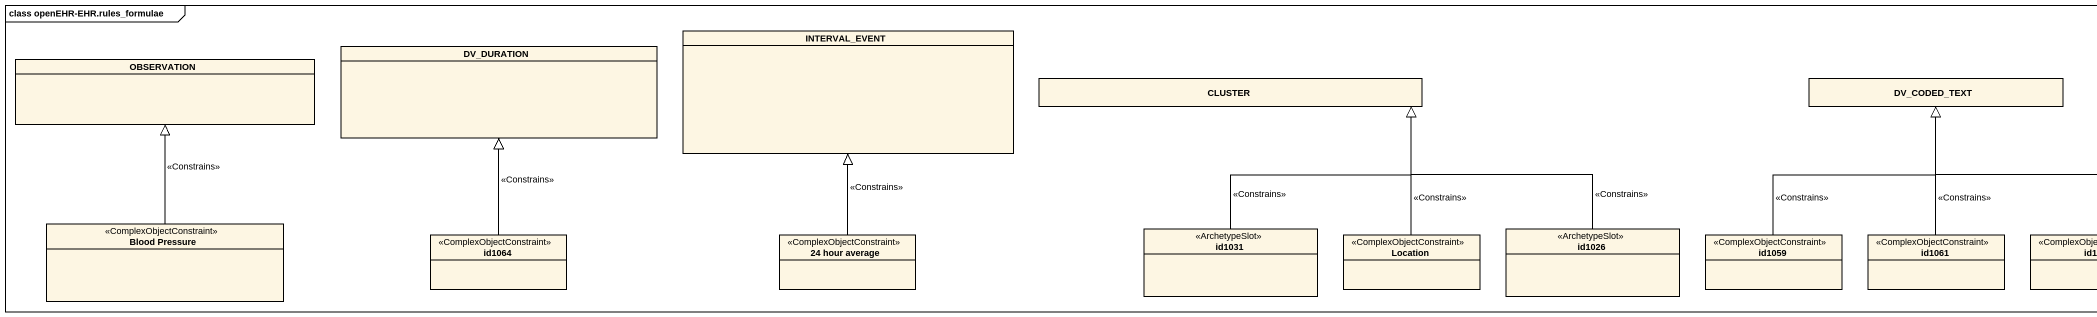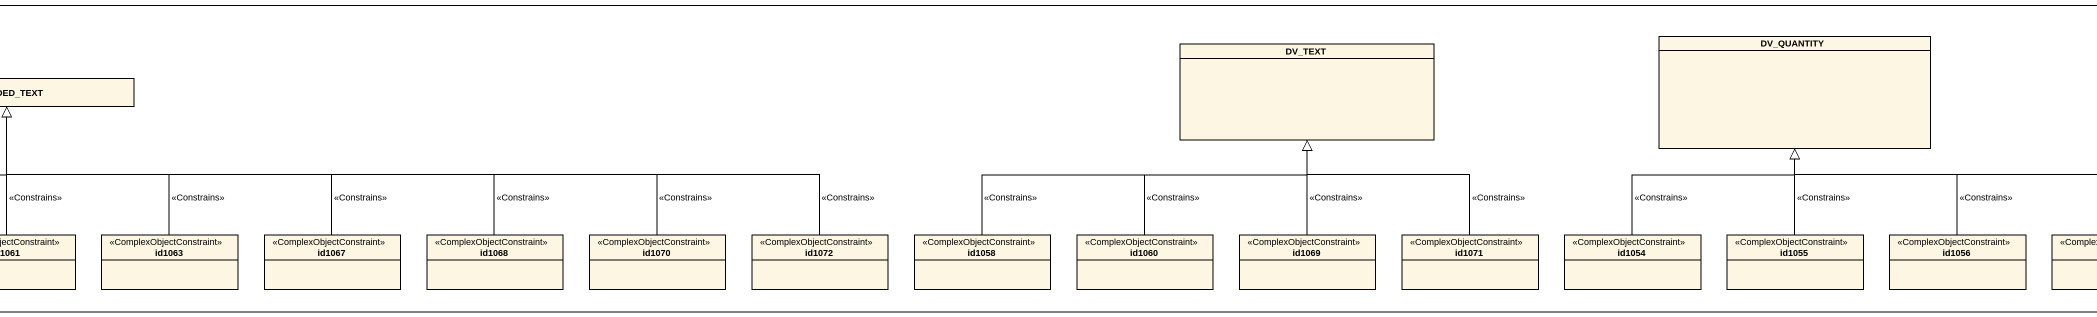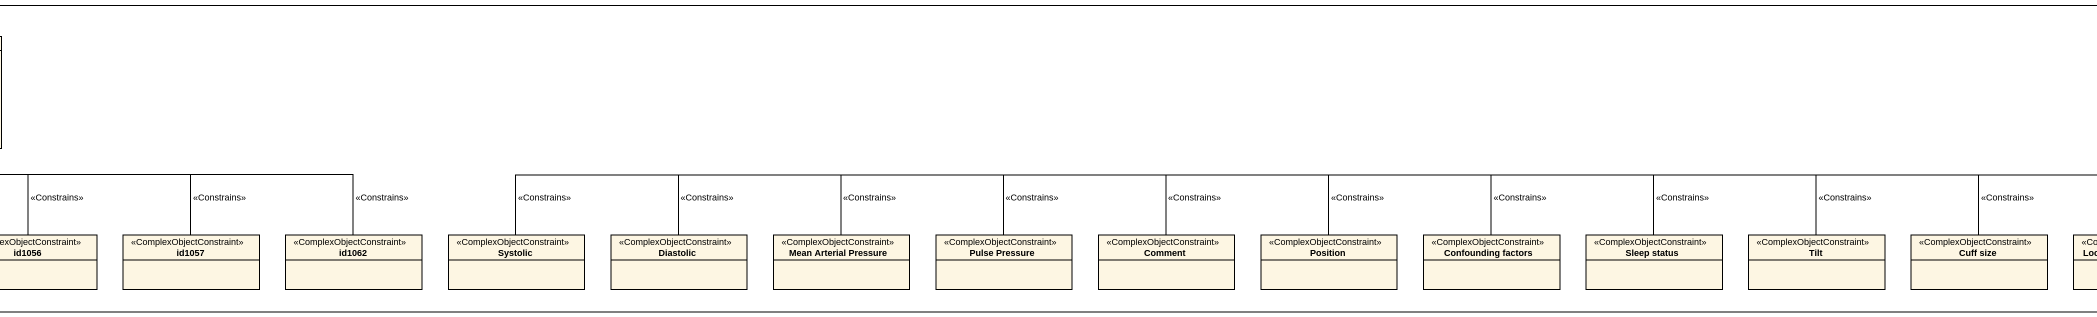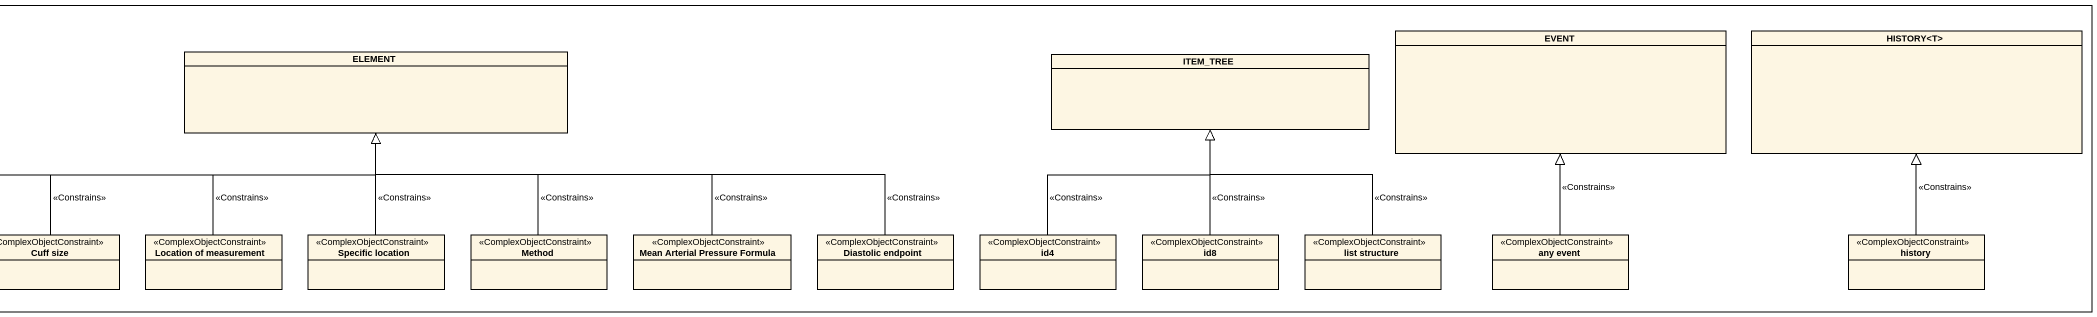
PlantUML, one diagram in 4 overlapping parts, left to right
@startuml
mainframe class openEHR-EHR.rules_formulae
hide circle
hide empty members
class INTERVAL_EVENT
class DV_QUANTITY
class EVENT
class "HISTORY<T>" as HISTORY_T
class OBSERVATION
class DV_DURATION
class CLUSTER
class DV_CODED_TEXT
class DV_TEXT
class ELEMENT
class ITEM_TREE
class "Blood Pressure" as Blood_Pressure <<ComplexObjectConstraint>>
class id1031 <<ArchetypeSlot>>
class id1026 <<ArchetypeSlot>>
class id1064 <<ComplexObjectConstraint>>
class "24 hour average" as c24_hour_average <<ComplexObjectConstraint>>
class Location <<ComplexObjectConstraint>>
class id1059 <<ComplexObjectConstraint>>
class id1061 <<ComplexObjectConstraint>>
class id1063 <<ComplexObjectConstraint>>
class id1067 <<ComplexObjectConstraint>>
class id1068 <<ComplexObjectConstraint>>
class id1070 <<ComplexObjectConstraint>>
class id1072 <<ComplexObjectConstraint>>
class id1058 <<ComplexObjectConstraint>>
class id1060 <<ComplexObjectConstraint>>
class id1069 <<ComplexObjectConstraint>>
class id1071 <<ComplexObjectConstraint>>
class id1054 <<ComplexObjectConstraint>>
class id1055 <<ComplexObjectConstraint>>
class id1056 <<ComplexObjectConstraint>>
class id1057 <<ComplexObjectConstraint>>
class id1062 <<ComplexObjectConstraint>>
class Systolic <<ComplexObjectConstraint>>
class Diastolic <<ComplexObjectConstraint>>
class "Mean Arterial Pressure" as Mean_Arterial_Pressure <<ComplexObjectConstraint>>
class "Pulse Pressure" as Pulse_Pressure <<ComplexObjectConstraint>>
class Comment <<ComplexObjectConstraint>>
class Position <<ComplexObjectConstraint>>
class "Confounding factors" as Confounding_factors <<ComplexObjectConstraint>>
class "Sleep status" as Sleep_status <<ComplexObjectConstraint>>
class Tilt <<ComplexObjectConstraint>>
class "Cuff size" as Cuff_size <<ComplexObjectConstraint>>
class "Location of measurement" as Location_of_measurement <<ComplexObjectConstraint>>
class "Specific location" as Specific_location <<ComplexObjectConstraint>>
class Method <<ComplexObjectConstraint>>
class "Mean Arterial Pressure Formula" as Mean_Arterial_Pressure_2 <<ComplexObjectConstraint>>
class "Diastolic endpoint" as Diastolic_endpoint <<ComplexObjectConstraint>>
class id4 <<ComplexObjectConstraint>>
class id8 <<ComplexObjectConstraint>>
class "list structure" as list_structure <<ComplexObjectConstraint>>
class "any event" as any_event <<ComplexObjectConstraint>>
class history <<ComplexObjectConstraint>>
Blood_Pressure -up-|> OBSERVATION : <<Constrains>>
id1031 -up-|> CLUSTER : <<Constrains>>
id1026 -left-|> CLUSTER : <<Constrains>>
id1064 -up-|> DV_DURATION : <<Constrains>>
c24_hour_average -up-|> INTERVAL_EVENT : <<Constrains>>
Location -up-|> CLUSTER : <<Constrains>>
id1059 -up-|> DV_CODED_TEXT : <<Constrains>>
id1061 -up-|> DV_CODED_TEXT : <<Constrains>>
id1063 -up-|> DV_CODED_TEXT : <<Constrains>>
id1067 -left-|> DV_CODED_TEXT : <<Constrains>>
id1068 -left-|> DV_CODED_TEXT : <<Constrains>>
id1070 -left-|> DV_CODED_TEXT : <<Constrains>>
id1072 -left-|> DV_CODED_TEXT : <<Constrains>>
id1058 -right-|> DV_TEXT : <<Constrains>>
id1060 -up-|> DV_TEXT : <<Constrains>>
id1069 -up-|> DV_TEXT : <<Constrains>>
id1071 -up-|> DV_TEXT : <<Constrains>>
id1054 -up-|> DV_QUANTITY : <<Constrains>>
id1055 -up-|> DV_QUANTITY : <<Constrains>>
id1056 -up-|> DV_QUANTITY : <<Constrains>>
id1057 -left-|> DV_QUANTITY : <<Constrains>>
id1062 -left-|> DV_QUANTITY : <<Constrains>>
Systolic -right-|> ELEMENT : <<Constrains>>
Diastolic -right-|> ELEMENT : <<Constrains>>
Mean_Arterial_Pressure -right-|> ELEMENT : <<Constrains>>
Pulse_Pressure -right-|> ELEMENT : <<Constrains>>
Comment -right-|> ELEMENT : <<Constrains>>
Position -right-|> ELEMENT : <<Constrains>>
Confounding_factors -right-|> ELEMENT : <<Constrains>>
Sleep_status -right-|> ELEMENT : <<Constrains>>
Tilt -right-|> ELEMENT : <<Constrains>>
Cuff_size -right-|> ELEMENT : <<Constrains>>
Location_of_measurement -up-|> ELEMENT : <<Constrains>>
Specific_location -up-|> ELEMENT : <<Constrains>>
Method -up-|> ELEMENT : <<Constrains>>
Mean_Arterial_Pressure_2 -left-|> ELEMENT : <<Constrains>>
Diastolic_endpoint -left-|> ELEMENT : <<Constrains>>
id4 -up-|> ITEM_TREE : <<Constrains>>
id8 -up-|> ITEM_TREE : <<Constrains>>
list_structure -up-|> ITEM_TREE : <<Constrains>>
any_event -up-|> EVENT : <<Constrains>>
history -up-|> HISTORY_T : <<Constrains>>
@enduml
